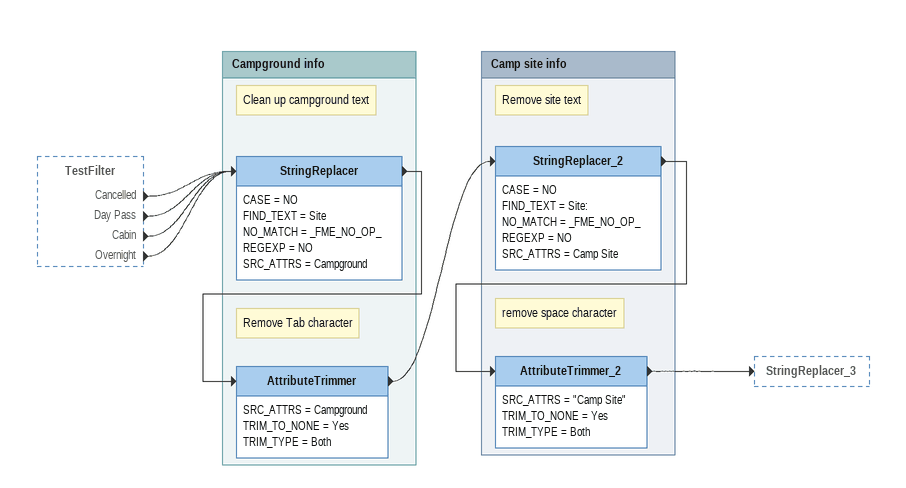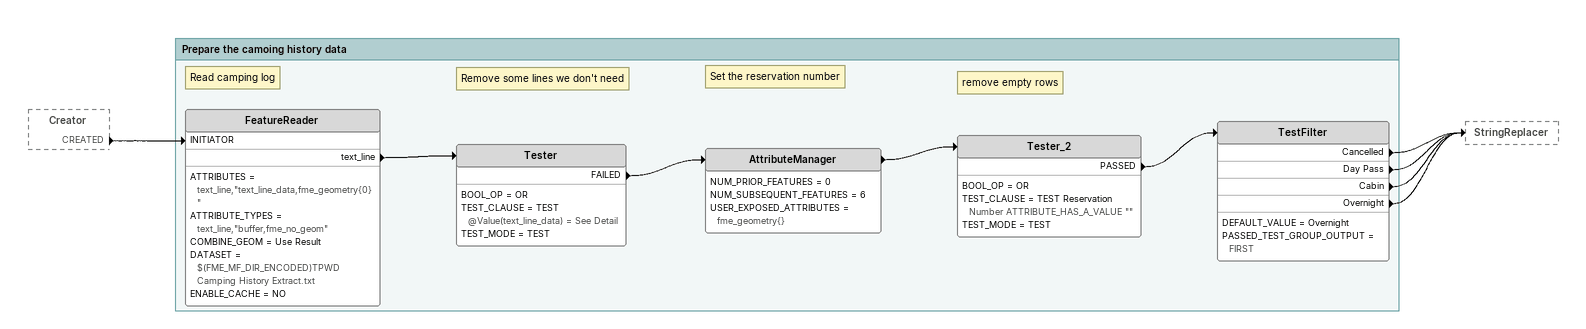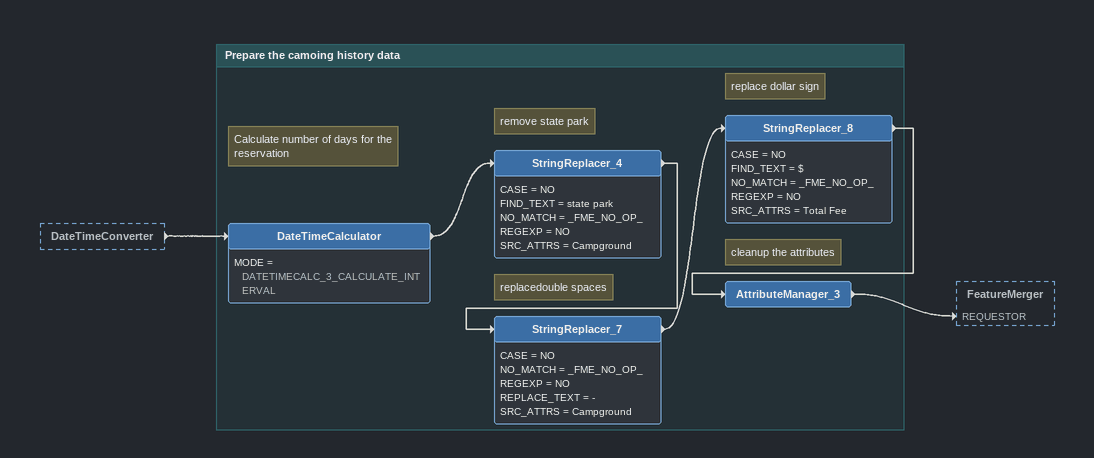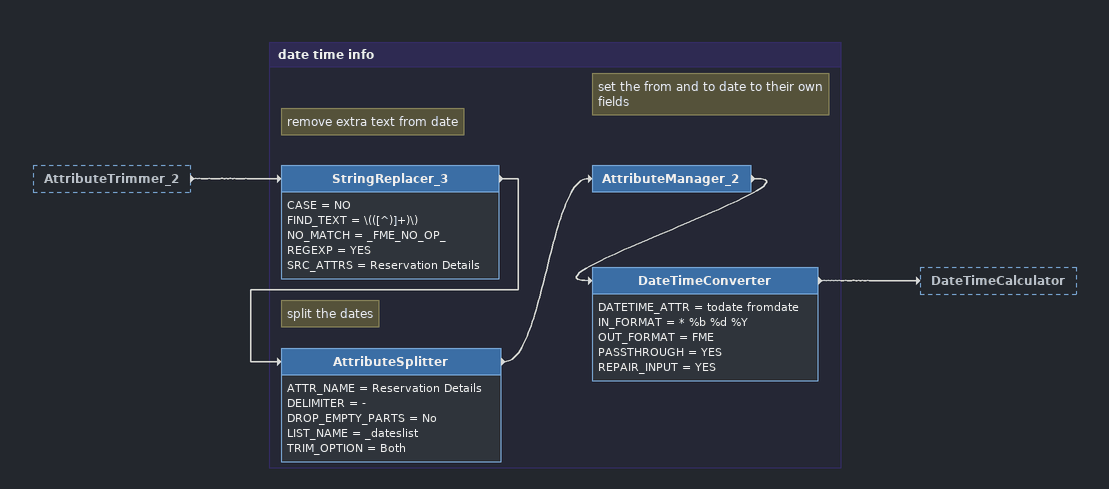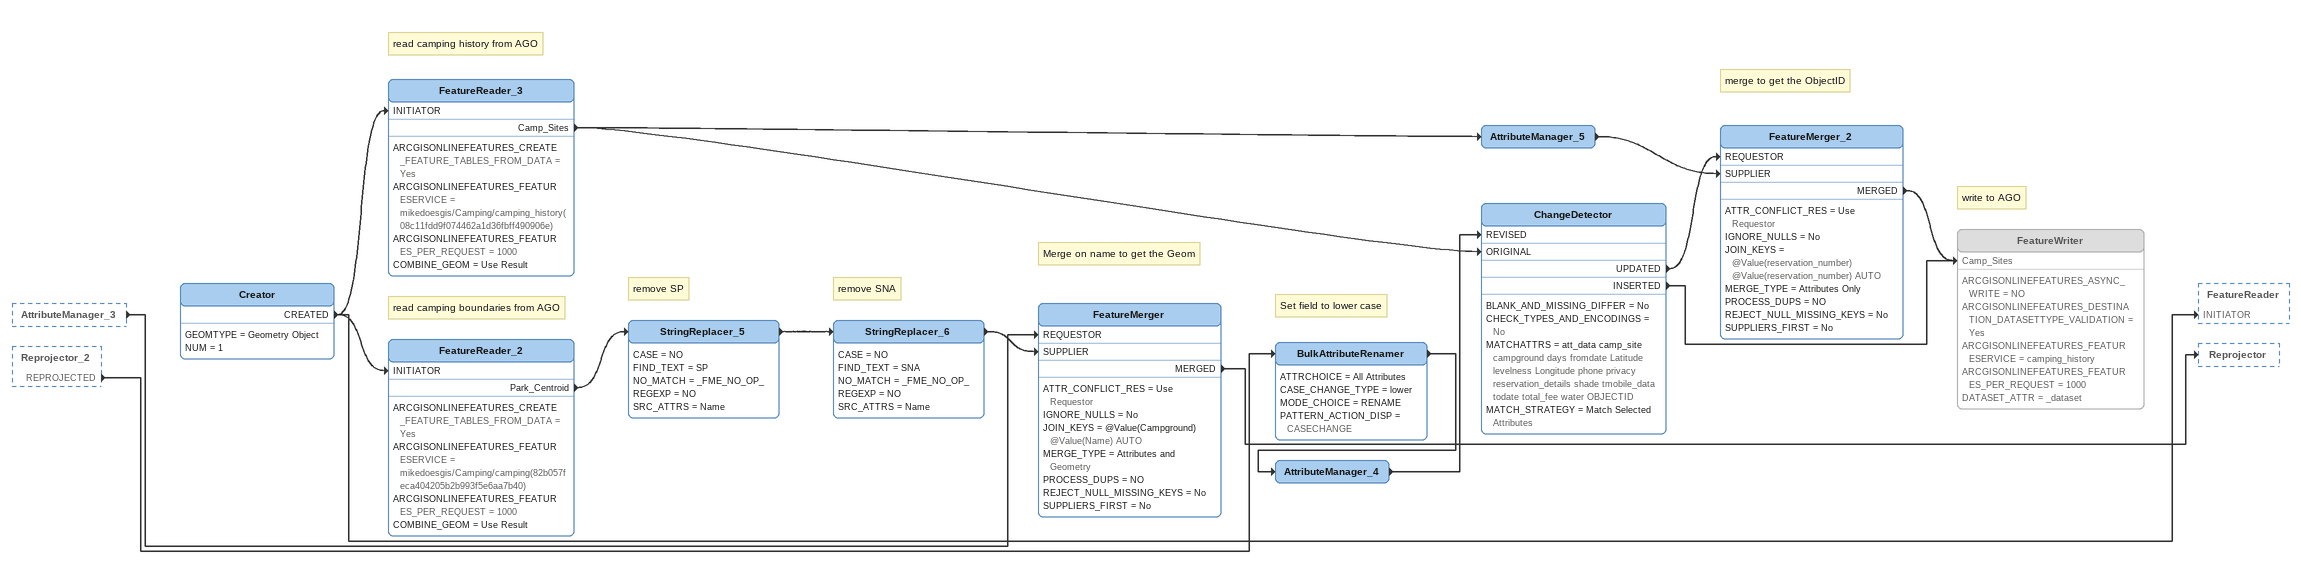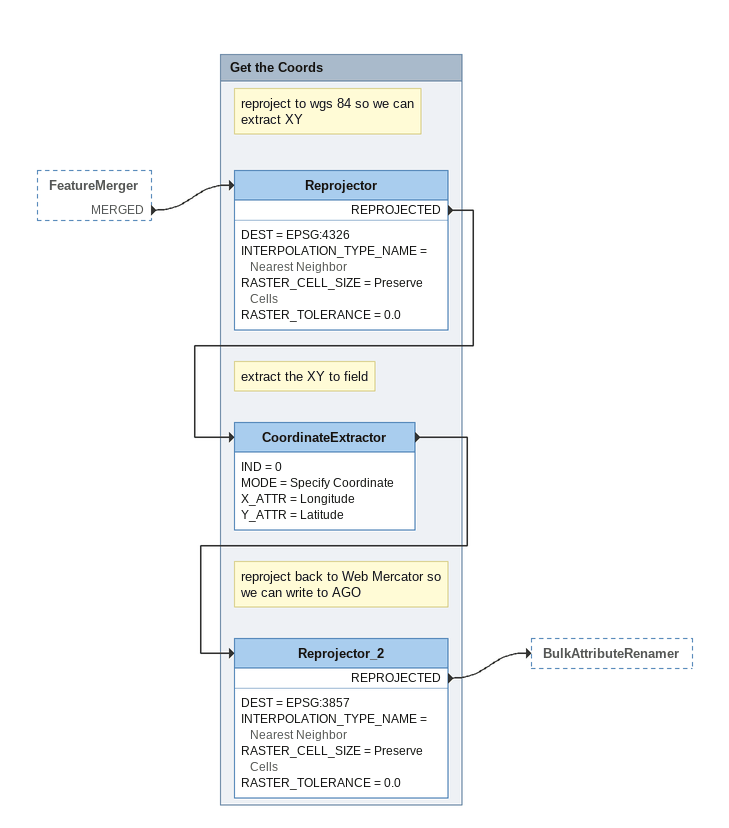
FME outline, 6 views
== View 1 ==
TestFilter [outside]
    Cancelled -> StringReplacer
    Day Pass -> StringReplacer
    Cabin -> StringReplacer
    Overnight -> StringReplacer

Bookmark: Campground info
Note: Clean up campground text
StringReplacer
    CASE = NO
    FIND_TEXT = Site
    NO_MATCH = _FME_NO_OP_
    REGEXP = NO
    SRC_ATTRS = Campground
    -> AttributeTrimmer
Note: Remove Tab character
AttributeTrimmer
    SRC_ATTRS = Campground
    TRIM_TO_NONE = Yes
    TRIM_TYPE = Both
    -> StringReplacer_2

Bookmark: Camp site info
Note: Remove site text
StringReplacer_2
    CASE = NO
    FIND_TEXT = Site:
    NO_MATCH = _FME_NO_OP_
    REGEXP = NO
    SRC_ATTRS = Camp Site
    -> AttributeTrimmer_2
Note: remove space character
AttributeTrimmer_2
    SRC_ATTRS = "Camp Site"
    TRIM_TO_NONE = Yes
    TRIM_TYPE = Both
    -> StringReplacer_3

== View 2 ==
Creator [outside]
    CREATED -> FeatureReader [INITIATOR]

Bookmark: Prepare the camoing history data
Note: Read camping log
FeatureReader
    ATTRIBUTES = text_line,"text_line_data,fme_geometry{0}"
    ATTRIBUTE_TYPES = text_line,"buffer,fme_no_geom"
    COMBINE_GEOM = Use Result
    DATASET = $(FME_MF_DIR_ENCODED)TPWD Camping History Extract.txt
    ENABLE_CACHE = NO
    text_line -> Tester
Note: Remove some lines we don't need
Tester
    BOOL_OP = OR
    TEST_CLAUSE = TEST @Value(text_line_data) = See Detail
    TEST_MODE = TEST
    FAILED -> AttributeManager
Note: Set the reservation number
AttributeManager
    NUM_PRIOR_FEATURES = 0
    NUM_SUBSEQUENT_FEATURES = 6
    USER_EXPOSED_ATTRIBUTES = fme_geometry{}
    -> Tester_2
Note: remove empty rows
Tester_2
    BOOL_OP = OR
    TEST_CLAUSE = TEST Reservation Number ATTRIBUTE_HAS_A_VALUE ""
    TEST_MODE = TEST
    PASSED -> TestFilter
TestFilter
    DEFAULT_VALUE = Overnight
    PASSED_TEST_GROUP_OUTPUT = FIRST
    Cancelled -> StringReplacer
    Day Pass -> StringReplacer
    Cabin -> StringReplacer
    Overnight -> StringReplacer

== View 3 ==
DateTimeConverter [outside]
    -> DateTimeCalculator

Bookmark: Prepare the camoing history data
Note: Calculate number of days for the reservation
DateTimeCalculator
    MODE = DATETIMECALC_3_CALCULATE_INTERVAL
    -> StringReplacer_4
Note: remove state park
StringReplacer_4
    CASE = NO
    FIND_TEXT = state park
    NO_MATCH = _FME_NO_OP_
    REGEXP = NO
    SRC_ATTRS = Campground
    -> StringReplacer_7
Note: replacedouble spaces
StringReplacer_7
    CASE = NO
    NO_MATCH = _FME_NO_OP_
    REGEXP = NO
    REPLACE_TEXT = -
    SRC_ATTRS = Campground
    -> StringReplacer_8
Note: replace dollar sign
StringReplacer_8
    CASE = NO
    FIND_TEXT = $
    NO_MATCH = _FME_NO_OP_
    REGEXP = NO
    SRC_ATTRS = Total Fee
    -> AttributeManager_3
Note: cleanup the attributes
AttributeManager_3
    -> FeatureMerger [REQUESTOR]

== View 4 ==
AttributeTrimmer_2 [outside]
    -> StringReplacer_3

Bookmark: date time info
Note: remove extra text from date
StringReplacer_3
    CASE = NO
    FIND_TEXT = \(([^)]+)\)
    NO_MATCH = _FME_NO_OP_
    REGEXP = YES
    SRC_ATTRS = Reservation Details
    -> AttributeSplitter
Note: split the dates
AttributeSplitter
    ATTR_NAME = Reservation Details
    DELIMITER = -
    DROP_EMPTY_PARTS = No
    LIST_NAME = _dateslist
    TRIM_OPTION = Both
    -> AttributeManager_2
Note: set the from and to date to their own fields
AttributeManager_2
    -> DateTimeConverter
DateTimeConverter
    DATETIME_ATTR = todate fromdate
    IN_FORMAT = * %b %d %Y
    OUT_FORMAT = FME
    PASSTHROUGH = YES
    REPAIR_INPUT = YES
    -> DateTimeCalculator

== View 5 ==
AttributeManager_3 [outside]
    -> FeatureMerger [REQUESTOR]
Reprojector_2 [outside]
    REPROJECTED -> BulkAttributeRenamer
Creator
    GEOMTYPE = Geometry Object
    NUM = 1
    CREATED -> FeatureReader [INITIATOR]
    CREATED -> FeatureReader_2 [INITIATOR]
    CREATED -> FeatureReader_3 [INITIATOR]
Note: read camping history from AGO
FeatureReader_3
    ARCGISONLINEFEATURES_CREATE_FEATURE_TABLES_FROM_DATA = Yes
    ARCGISONLINEFEATURES_FEATURESERVICE = mikedoesgis/Camping/camping_history(08c11fdd9f074462a1d36fbff490906e)
    ARCGISONLINEFEATURES_FEATURES_PER_REQUEST = 1000
    COMBINE_GEOM = Use Result
    Camp_Sites -> ChangeDetector [ORIGINAL]
    Camp_Sites -> AttributeManager_5
AttributeManager_5
    -> FeatureMerger_2 [SUPPLIER]
Note: read camping boundaries from AGO
FeatureReader_2
    ARCGISONLINEFEATURES_CREATE_FEATURE_TABLES_FROM_DATA = Yes
    ARCGISONLINEFEATURES_FEATURESERVICE = mikedoesgis/Camping/camping(82b057feca404205b2b993f5e6aa7b40)
    ARCGISONLINEFEATURES_FEATURES_PER_REQUEST = 1000
    COMBINE_GEOM = Use Result
    Park_Centroid -> StringReplacer_5
Note: remove SP
StringReplacer_5
    CASE = NO
    FIND_TEXT = SP
    NO_MATCH = _FME_NO_OP_
    REGEXP = NO
    SRC_ATTRS = Name
    -> StringReplacer_6
Note: remove SNA
StringReplacer_6
    CASE = NO
    FIND_TEXT = SNA
    NO_MATCH = _FME_NO_OP_
    REGEXP = NO
    SRC_ATTRS = Name
    -> FeatureMerger [SUPPLIER]
Note: Merge on name to get the Geom
FeatureMerger
    ATTR_CONFLICT_RES = Use Requestor
    IGNORE_NULLS = No
    JOIN_KEYS = @Value(Campground) @Value(Name) AUTO
    MERGE_TYPE = Attributes and Geometry
    PROCESS_DUPS = NO
    REJECT_NULL_MISSING_KEYS = No
    SUPPLIERS_FIRST = No
    MERGED -> Reprojector
Note: Set field to lower case
BulkAttributeRenamer
    ATTRCHOICE = All Attributes
    CASE_CHANGE_TYPE = lower
    MODE_CHOICE = RENAME
    PATTERN_ACTION_DISP = CASECHANGE
    -> AttributeManager_4
AttributeManager_4
    -> ChangeDetector [REVISED]
ChangeDetector
    BLANK_AND_MISSING_DIFFER = No
    CHECK_TYPES_AND_ENCODINGS = No
    MATCHATTRS = att_data camp_site campground days fromdate Latitude levelness Longitude phone privacy reservation_details shade tmobile_data todate total_fee water OBJECTID
    MATCH_STRATEGY = Match Selected Attributes
    UPDATED -> FeatureMerger_2 [REQUESTOR]
    INSERTED -> FeatureWriter [Camp_Sites]
Note: merge to get the ObjectID
FeatureMerger_2
    ATTR_CONFLICT_RES = Use Requestor
    IGNORE_NULLS = No
    JOIN_KEYS = @Value(reservation_number) @Value(reservation_number) AUTO
    MERGE_TYPE = Attributes Only
    PROCESS_DUPS = NO
    REJECT_NULL_MISSING_KEYS = No
    SUPPLIERS_FIRST = No
    MERGED -> FeatureWriter [Camp_Sites]
Note: write to AGO
FeatureWriter [off]
    ARCGISONLINEFEATURES_ASYNC_WRITE = NO
    ARCGISONLINEFEATURES_DESTINATION_DATASETTYPE_VALIDATION = Yes
    ARCGISONLINEFEATURES_FEATURESERVICE = camping_history
    ARCGISONLINEFEATURES_FEATURES_PER_REQUEST = 1000
    DATASET_ATTR = _dataset

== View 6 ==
FeatureMerger [outside]
    MERGED -> Reprojector

Bookmark: Get the Coords
Note: reproject to wgs 84 so we can extract XY
Reprojector
    DEST = EPSG:4326
    INTERPOLATION_TYPE_NAME = Nearest Neighbor
    RASTER_CELL_SIZE = Preserve Cells
    RASTER_TOLERANCE = 0.0
    REPROJECTED -> CoordinateExtractor
Note: extract the XY to field
CoordinateExtractor
    IND = 0
    MODE = Specify Coordinate
    X_ATTR = Longitude
    Y_ATTR = Latitude
    -> Reprojector_2
Note: reproject back to Web Mercator so we can write to AGO
Reprojector_2
    DEST = EPSG:3857
    INTERPOLATION_TYPE_NAME = Nearest Neighbor
    RASTER_CELL_SIZE = Preserve Cells
    RASTER_TOLERANCE = 0.0
    REPROJECTED -> BulkAttributeRenamer
